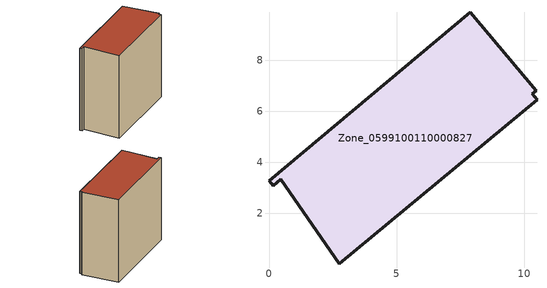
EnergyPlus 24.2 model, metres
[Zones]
Zone_0599100110000827
 floor ground (C_G): 10.32,6.67 10.49,6.45 2.75,0.02 0.47,3.33 0.17,3.08 0,3.28 7.88,9.88 10.46,6.79 z0
 wall outside (C_F): 10.46,6.79 7.88,9.88 0,3.28 0.17,3.08 0.47,3.33 2.75,0.02 10.49,6.45 10.32,6.67 10.46,6.79 z0:9.09
 roof outside (C_R): 10.49,6.45 10.32,6.67 10.46,6.79 7.88,9.88 0,3.28 0.17,3.08 0.47,3.33 2.75,0.02 z9.09
[BUILDING]
Pand.0599100110000827: North Axis=0; Terrain=City; Loads Convergence Tolerance Value=0.04; Temperature Convergence Tolerance Value=0.4; Solar Distribution=FullExterior; Maximum Number of Warmup Days=25; Minimum Number of Warmup Days=1
[Site:Location]
Rotterdam.The.Hague.AP_ZH_NLD Design_Conditions: Latitude=51.96; Longitude=4.45; Time Zone=1; Elevation=-4.5
[SITE:GROUNDTEMPERATURE:BUILDINGSURFACE]
18, 18, 18, 18, 18, 18, 18, 18, 18, 18, 18, 18
[MATERIAL] Thermal Absorptance=0.9; Solar Absorptance=0.7; Visible Absorptance=0.7
Name | Roughness | Thickness | Conductivity | Density | Specific Heat
G.TI.2015-2018 | MediumSmooth | 0.15 | 0.0428571 | 540 | 1210
F.TI.2015-2018 | Rough | 0.3 | 0.0666667 | 1920 | 840
R.TI.2015-2018 | MediumRough | 0.2 | 0.0333333 | 1500 | 1000
[CONSTRUCTION]
C_G: G.TI.2015-2018
C_F: F.TI.2015-2018
C_R: R.TI.2015-2018
[ZONE]
Zone_0599100110000827: Type=1; Multiplier=1; Ceiling Height=Autocalculate; Volume=Autocalculate; Floor Area=autocalculate; Part of Total Floor Area=Yes
[ZONEINFILTRATION:DESIGNFLOWRATE]
Infil_Zone_0599100110000827: Zone or ZoneList or Space or SpaceList=Zone_0599100110000827; Schedule=AlwaysOn; Design Flow Rate Calculation Method=Flow/Area; Flow Rate per Floor Area=0.0015; Constant Term Coefficient=1; Temperature Term Coefficient=0; Velocity Term Coefficient=0; Velocity Squared Term Coefficient=0
[HVACTEMPLATE:ZONE:IDEALLOADSAIRSYSTEM]
Zone_0599100110000827: Maximum Heating Supply Air Temperature=50; Minimum Cooling Supply Air Temperature=13; Maximum Heating Supply Air Humidity Ratio=0.0156; Minimum Cooling Supply Air Humidity Ratio=0.0077; Heating Limit=NoLimit; Cooling Limit=NoLimit; Dehumidification Control Type=ConstantSensibleHeatRatio; Cooling Sensible Heat Ratio=0.7; Dehumidification Setpoint=60; Humidification Control Type=None; Humidification Setpoint=30; Outdoor Air Method=None; Outdoor Air Flow Rate per Person=0.00944; Outdoor Air Flow Rate per Zone Floor Area=0; Outdoor Air Flow Rate per Zone=0; Demand Controlled Ventilation Type=None; Outdoor Air Economizer Type=NoEconomizer; Heat Recovery Type=None; Sensible Heat Recovery Effectiveness=0.7; Latent Heat Recovery Effectiveness=0.65
[ZONECONTROL:THERMOSTAT]
ThermostatControl_Zone_0599100110000827: Zone or ZoneList=Zone_0599100110000827; Control Type Schedule=DualSetpointControlType; Control 1=Thermostat_Zone_0599100110000827; Temperature Difference Between Cutout And Setpoint=0
[THERMOSTATSETPOINT:DUALSETPOINT]
Thermostat_Zone_0599100110000827: Heating Setpoint Temperature Schedule=HeatingSetpoint_Zone_0599100110000827; Cooling Setpoint Temperature Schedule=CoolingSetpoint_Zone_0599100110000827
[SCHEDULE:COMPACT]
HeatingSetpoint_Zone_0599100110000827: Through: 12/31, For: AllDays, Until: 24:00, 21
CoolingSetpoint_Zone_0599100110000827: Through: 12/31, For: AllDays, Until: 24:00, 24
DualSetpointControlType: Through: 12/31, For: AllDays, Until: 24:00, 4
AlwaysOn: Through: 12/31, For: AllDays, Until: 24:00, 1
